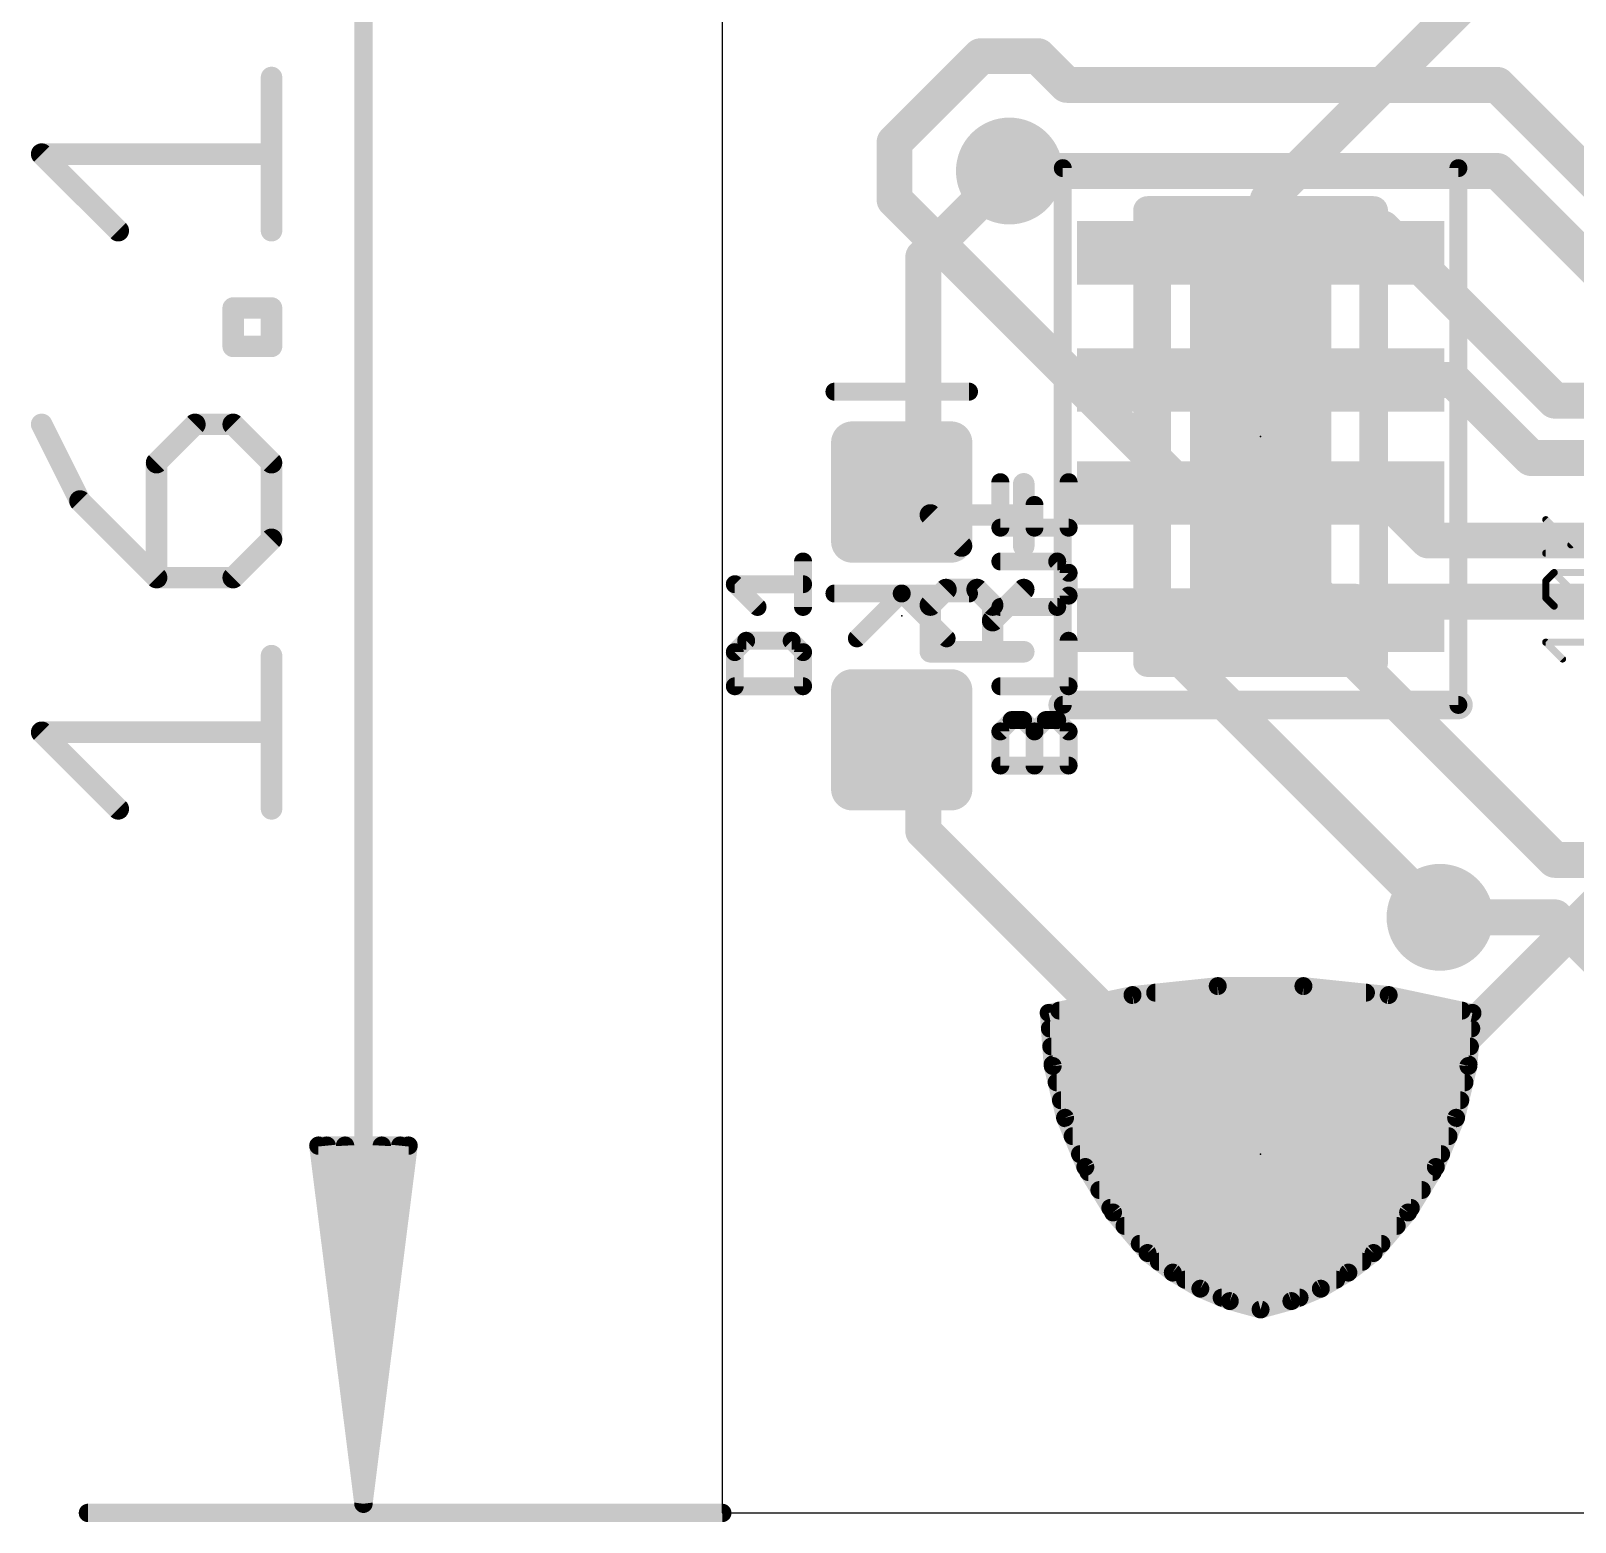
# Model space of a CAD drawing. Extents: x -4.9 to 30, y 1.2 to 21.4.
# Drawn here: x -4.89 to 6.04, y 1.21 to 11.76 of the extents above; entities that cross this region are included whole.
import ezdxf

# ---------------------------------------------------------------- set-up
doc = ezdxf.new("R2010")
doc.units = 0
for name, color, linetype in [('1', 22, 'CONTINUOUS'), ('16', 175, 'CONTINUOUS'), ('17', 82, 'CONTINUOUS'), ('18', 82, 'CONTINUOUS'), ('20', 7, 'CONTINUOUS'), ('21', 253, 'CONTINUOUS'), ('23', 7, 'CONTINUOUS'), ('25', 253, 'CONTINUOUS'), ('27', 253, 'CONTINUOUS'), ('39', 22, 'CONTINUOUS'), ('51', 253, 'CONTINUOUS')]:
    doc.layers.add(name, color=color, linetype=linetype)

# ---------------------------------------------------------------- blocks, each defined once
blk = doc.blocks.new('RECT160000X160000R30')
at = {"const_width": 0.15}
blk.add_lwpolyline([(0.425, -0.35), (0.425, 0.35, 0.4142), (0.35, 0.425), (-0.35, 0.425, 0.4142), (-0.425, 0.35), (-0.425, -0.35, 0.4142), (-0.35, -0.425), (0.35, -0.425, 0.4142)], format="xyb", close=True, dxfattribs=at)
blk.add_solid([(-0.3754, -0.3754), (0.3754, -0.3754), (-0.3754, 0.3754), (0.3754, 0.3754)])
blk = doc.blocks.new('ROUNDP')
at = {"const_width": 0.5}
blk.add_lwpolyline([(0, -0.25, 1), (0, 0.25, 1), (0, -0.25)], format="xyb", dxfattribs=at)
blk = doc.blocks.new('RECT')
blk.add_solid([(-0.5, -0.5), (0.5, -0.5), (-0.5, 0.5), (0.5, 0.5)])
blk = doc.blocks.new('ROUNDV')
at = {"const_width": 0.5}
blk.add_lwpolyline([(0, -0.25, 1), (0, 0.25, 1), (0, -0.25)], format="xyb", dxfattribs=at)

msp = doc.modelspace()

# ---------------------------------------------------------------- linework, layer by layer
at = {"layer": '1'}
for points, const_width in [([(-2.54, 17.385), (-2.54, 1.335)], 0.13), ([(3.8608, 10.5664), (5.4864, 12.192)], 0.254), ([(-3.1907, 10.347), (-3.1907, 11.4317)], 0.1524), ([(-4.2754, 10.347), (-4.8177, 10.8893)], 0.1524), ([(-4.8177, 10.8893), (-3.1907, 10.8893)], 0.1524), ([(2.032, 10.7696), (1.4224, 10.16)], 0.254), ([(3.8608, 10.5664), (3.8608, 8.128)], 0.254), ([(4.6736, 10.3632), (4.66, 10.19)], 0.254), ([(4.6736, 10.3632), (5.8928, 9.144)], 0.254), ([(1.4224, 10.16), (1.4224, 8.5344)], 0.254), ([(3.048, 10.16), (2.96, 10.19)], 0.254), ([(3.048, 9.3472), (3.048, 10.16)], 0.254), ([(-3.4619, 9.5284), (-3.4619, 9.7996)], 0.1524), ([(-3.4619, 9.7996), (-3.1907, 9.7996)], 0.1524), ([(-3.1907, 9.7996), (-3.1907, 9.5284)], 0.1524), ([(-3.1907, 9.5284), (-3.4619, 9.5284)], 0.1524), ([(3.048, 9.3472), (2.96, 9.29)], 0.254), ([(3.048, 9.144), (2.96, 9.29)], 0.254), ([(4.66, 9.29), (5.1721, 9.29)], 0.254), ([(5.1721, 9.29), (5.7245, 8.7376)], 0.254), ([(3.048, 8.5344), (3.048, 9.144)], 0.254), ([(5.8928, 9.144), (6.5024, 9.144)], 0.254), ([(-4.8177, 8.9759), (-4.5465, 8.4336)], 0.1524), ([(-3.733, 8.9759), (-4.0042, 8.7048)], 0.1524), ([(-3.4619, 8.9759), (-3.733, 8.9759)], 0.1524), ([(-3.1907, 8.7048), (-3.4619, 8.9759)], 0.1524), ([(5.7245, 8.7376), (7.0674, 8.7376)], 0.254), ([(-4.0042, 8.7048), (-4.0042, 7.8913)], 0.1524), ([(-3.1907, 8.1624), (-3.1907, 8.7048)], 0.1524), ([(1.4224, 8.5344), (1.27, 8.497)], 0.254), ([(3.048, 8.5344), (2.96, 8.49)], 0.254), ([(3.048, 8.3312), (2.96, 8.49)], 0.254), ([(4.9959, 8.1541), (4.66, 8.49)], 0.254), ([(-4.5465, 8.4336), (-4.0042, 7.8913)], 0.1524), ([(3.048, 8.3312), (3.048, 7.7216)], 0.254), ([(-3.4619, 7.8913), (-3.1907, 8.1624)], 0.1524), ([(3.8608, 8.128), (4.2672, 7.7216)], 0.254), ([(7.0318, 8.1541), (4.9959, 8.1541)], 0.254), ([(-4.0042, 7.8913), (-3.4619, 7.8913)], 0.1524), ([(3.048, 7.7216), (2.96, 7.59)], 0.254), ([(4.2672, 7.7216), (4.4704, 7.7216)], 0.254), ([(4.4704, 7.7216), (4.66, 7.59)], 0.254), ([(4.6736, 7.7216), (4.66, 7.59)], 0.254), ([(4.6736, 7.7216), (7.112, 7.7216)], 0.254), ([(3.048, 7.5184), (2.96, 7.59)], 0.254), ([(5.08, 5.4864), (3.048, 7.5184)], 0.254), ([(-3.1907, 6.2541), (-3.1907, 7.3388)], 0.1524), ([(-4.2754, 6.2541), (-4.8177, 6.7965)], 0.1524), ([(-4.8177, 6.7965), (-3.1907, 6.7965)], 0.1524), ([(1.4224, 6.7056), (1.27, 6.743)], 0.254), ([(1.4224, 6.096), (1.4224, 6.7056)], 0.254), ([(7.112, 6.5024), (4.4704, 3.8608)], 0.254), ([(3.6576, 3.8608), (1.4224, 6.096)], 0.254), ([(3.5067, 4.9995), (2.9034, 4.9361)], 0.127), ([(4.1133, 4.9995), (3.5067, 4.9995)], 0.127), ([(4.7166, 4.9361), (4.1133, 4.9995)], 0.127), ([(2.9034, 4.9361), (2.31, 4.81)], 0.127), ([(3.0639, 4.953), (4.5561, 4.953)], 0.127), ([(5.31, 4.81), (4.7166, 4.9361)], 0.127), ([(2.31, 4.81), (2.3388, 4.4342)], 0.127), ([(2.3853, 4.826), (5.2347, 4.826)], 0.127), ([(5.2812, 4.4342), (5.31, 4.81)], 0.127), ([(2.3185, 4.699), (5.3015, 4.699)], 0.127), ([(2.3282, 4.572), (5.2918, 4.572)], 0.127), ([(2.338, 4.445), (5.282, 4.445)], 0.127), ([(2.3388, 4.4342), (2.426, 4.0675)], 0.127), ([(5.194, 4.0675), (5.2812, 4.4342)], 0.127), ([(2.3664, 4.318), (5.2536, 4.318)], 0.127), ([(2.3966, 4.191), (5.2234, 4.191)], 0.127), ([(2.426, 4.0675), (2.5695, 3.7189)], 0.127), ([(2.4274, 4.064), (5.1926, 4.064)], 0.127), ([(5.0505, 3.7189), (5.194, 4.0675)], 0.127), ([(-2.54, 1.335), (-2.8592, 3.87)], 0.13), ([(-2.8592, 3.87), (-2.2208, 3.87)], 0.13), ([(-2.54, 1.335), (-2.8, 3.87)], 0.13), ([(-2.54, 1.335), (-2.67, 3.87)], 0.13), ([(-2.2208, 3.87), (-2.54, 1.335)], 0.13), ([(-2.41, 3.87), (-2.54, 1.335)], 0.13), ([(-2.28, 3.87), (-2.54, 1.335)], 0.13), ([(2.4797, 3.937), (5.1403, 3.937)], 0.127), ([(3.6576, 3.8608), (3.81, 3.81)], 0.254), ([(3.8608, 3.8608), (3.81, 3.81)], 0.254), ([(4.4704, 3.8608), (3.8608, 3.8608)], 0.254), ([(2.532, 3.81), (5.088, 3.81)], 0.127), ([(2.5695, 3.7189), (2.7658, 3.3971)], 0.127), ([(2.5914, 3.683), (5.0286, 3.683)], 0.127), ([(4.8542, 3.3971), (5.0505, 3.7189)], 0.127), ([(2.6689, 3.556), (4.9511, 3.556)], 0.127), ([(2.7464, 3.429), (4.8736, 3.429)], 0.127), ([(2.7658, 3.3971), (3.01, 3.11)], 0.127), ([(4.61, 3.11), (4.8542, 3.3971)], 0.127), ([(2.8467, 3.302), (4.7733, 3.302)], 0.127), ([(2.9547, 3.175), (4.6653, 3.175)], 0.127), ([(3.01, 3.11), (3.1886, 2.9714)], 0.127), ([(4.4314, 2.9714), (4.61, 3.11)], 0.127), ([(3.0899, 3.048), (4.5301, 3.048)], 0.127), ([(3.1886, 2.9714), (3.3837, 2.8573)], 0.127), ([(3.2748, 2.921), (4.3452, 2.921)], 0.127), ([(4.2363, 2.8573), (4.4314, 2.9714)], 0.127), ([(3.3837, 2.8573), (3.592, 2.7697)], 0.127), ([(3.5342, 2.794), (4.0858, 2.794)], 0.127), ([(4.028, 2.7697), (4.2363, 2.8573)], 0.127), ([(3.592, 2.7697), (3.81, 2.71)], 0.127), ([(3.81, 2.71), (4.028, 2.7697)], 0.127), ([(0, 1.27), (-4.49, 1.27)], 0.13)]:
    msp.add_lwpolyline(points, dxfattribs=dict(at, const_width=const_width))
for points, const_width in [([(-3.1526, 11.4317, 1), (-3.2288, 11.4317)], 0.0762), ([(-4.7907, 10.9163, 1), (-4.8446, 10.8624)], 0.0762), ([(-4.8177, 10.9274, 1), (-4.8177, 10.8512)], 0.0762), ([(-3.1907, 10.8512, 1), (-3.1907, 10.9274)], 0.0762), ([(2.0769, 10.7247, 1), (1.9871, 10.8145)], 0.127), ([(3.9243, 10.5664, 1), (3.7973, 10.5664)], 0.127), ([(3.8159, 10.6113, 1), (3.9057, 10.5215)], 0.127), ([(-4.3023, 10.3201, 1), (-4.2484, 10.374)], 0.0762), ([(-3.2288, 10.347, 1), (-3.1526, 10.347)], 0.0762), ([(4.7185, 10.4081, 1), (4.6287, 10.3183)], 0.127), ([(4.7369, 10.3582, 1), (4.6103, 10.3682)], 0.127), ([(1.4859, 10.16, 1), (1.3589, 10.16)], 0.127), ([(2.9805, 10.2501, 1), (2.9395, 10.1299)], 0.127), ([(3.1115, 10.16, 1), (2.9845, 10.16)], 0.127), ([(3.0275, 10.0999, 1), (3.0685, 10.2201)], 0.127), ([(1.3775, 10.2049, 1), (1.4673, 10.1151)], 0.127), ([(4.5967, 10.195, 1), (4.7233, 10.185)], 0.127), ([(-3.4238, 9.7996, 1), (-3.5, 9.7996)], 0.0762), ([(-3.4619, 9.8377, 1), (-3.4619, 9.7615)], 0.0762), ([(-3.1526, 9.7996, 1), (-3.2288, 9.7996)], 0.0762), ([(-3.1907, 9.7615, 1), (-3.1907, 9.8377)], 0.0762), ([(-3.4619, 9.5665, 1), (-3.4619, 9.4903)], 0.0762), ([(-3.5, 9.5284, 1), (-3.4238, 9.5284)], 0.0762), ([(-3.2288, 9.5284, 1), (-3.1526, 9.5284)], 0.0762), ([(-3.1907, 9.4903, 1), (-3.1907, 9.5665)], 0.0762), ([(3.0144, 9.3228, 1), (2.9056, 9.2572)], 0.127), ([(2.9254, 9.3432, 1), (2.9946, 9.2368)], 0.127), ([(2.9845, 9.3472, 1), (3.1115, 9.3472)], 0.127), ([(3.0826, 9.294, 1), (3.0134, 9.4004)], 0.127), ([(4.66, 9.3535, 1), (4.66, 9.2265)], 0.127), ([(5.217, 9.3349, 1), (5.1272, 9.2451)], 0.127), ([(5.1721, 9.2265, 1), (5.1721, 9.3535)], 0.127), ([(3.1115, 9.144, 1), (2.9845, 9.144)], 0.127), ([(2.9936, 9.1112, 1), (3.1024, 9.1768)], 0.127), ([(5.8928, 9.2075, 1), (5.8928, 9.0805)], 0.127), ([(5.8479, 9.0991, 1), (5.9377, 9.1889)], 0.127), ([(-4.7836, 8.993, 1), (-4.8518, 8.9589)], 0.0762), ([(-3.733, 9.014, 1), (-3.733, 8.9378)], 0.0762), ([(-3.7061, 8.949, 1), (-3.76, 9.0029)], 0.0762), ([(-3.4349, 9.0029, 1), (-3.4888, 8.949)], 0.0762), ([(-3.4619, 8.9378, 1), (-3.4619, 9.014)], 0.0762), ([(5.7245, 8.8011, 1), (5.7245, 8.6741)], 0.127), ([(-3.9661, 8.7048, 1), (-4.0423, 8.7048)], 0.0762), ([(-4.0311, 8.7317, 1), (-3.9773, 8.6778)], 0.0762), ([(-3.1526, 8.7048, 1), (-3.2288, 8.7048)], 0.0762), ([(-3.2176, 8.6778, 1), (-3.1638, 8.7317)], 0.0762), ([(5.6796, 8.6927, 1), (5.7694, 8.7825)], 0.127), ([(1.4375, 8.4727, 1), (1.4073, 8.5961)], 0.127), ([(3.0766, 8.4777, 1), (3.0194, 8.5911)], 0.127), ([(1.2549, 8.5587, 1), (1.2851, 8.4353)], 0.127), ([(1.3589, 8.5344, 1), (1.4859, 8.5344)], 0.127), ([(3.0155, 8.5208, 1), (2.9045, 8.4592)], 0.127), ([(2.9314, 8.5467, 1), (2.9886, 8.4333)], 0.127), ([(2.9845, 8.5344, 1), (3.1115, 8.5344)], 0.127), ([(4.7049, 8.5349, 1), (4.6151, 8.4451)], 0.127), ([(-4.5196, 8.4606, 1), (-4.5735, 8.4067)], 0.0762), ([(-4.5806, 8.4166, 1), (-4.5124, 8.4507)], 0.0762), ([(3.1115, 8.3312, 1), (2.9845, 8.3312)], 0.127), ([(2.9925, 8.3004, 1), (3.1035, 8.362)], 0.127), ([(-3.2288, 8.1624, 1), (-3.1526, 8.1624)], 0.0762), ([(-3.1638, 8.1355, 1), (-3.2176, 8.1894)], 0.0762), ([(3.9057, 8.1729, 1), (3.8159, 8.0831)], 0.127), ([(4.9959, 8.2176, 1), (4.9959, 8.0906)], 0.127), ([(4.951, 8.1092, 1), (5.0408, 8.199)], 0.127), ([(3.7973, 8.128, 1), (3.9243, 8.128)], 0.127), ([(-4.0042, 7.9294, 1), (-4.0042, 7.8532)], 0.0762), ([(-4.0423, 7.8913, 1), (-3.9661, 7.8913)], 0.0762), ([(-4.0311, 7.8643, 1), (-3.9773, 7.9182)], 0.0762), ([(-3.4888, 7.9182, 1), (-3.4349, 7.8643)], 0.0762), ([(-3.4619, 7.8532, 1), (-3.4619, 7.9294)], 0.0762), ([(2.9845, 7.7216, 1), (3.1115, 7.7216)], 0.127), ([(3.1008, 7.6863, 1), (2.9952, 7.7569)], 0.127), ([(4.2672, 7.7851, 1), (4.2672, 7.6581)], 0.127), ([(4.2223, 7.6767, 1), (4.3121, 7.7665)], 0.127), ([(4.5066, 7.7738, 1), (4.4342, 7.6694)], 0.127), ([(4.4704, 7.6581, 1), (4.4704, 7.7851)], 0.127), ([(4.6736, 7.7851, 1), (4.6736, 7.6581)], 0.127), ([(4.7368, 7.7151, 1), (4.6104, 7.7281)], 0.127), ([(3.0001, 7.6393, 1), (2.9199, 7.5407)], 0.127), ([(2.9072, 7.6253, 1), (3.0128, 7.5547)], 0.127), ([(4.5968, 7.5965, 1), (4.7232, 7.5835)], 0.127), ([(4.6238, 7.5378, 1), (4.6962, 7.6422)], 0.127), ([(3.0929, 7.5633, 1), (3.0031, 7.4735)], 0.127), ([(3.0079, 7.4691, 1), (3.0881, 7.5677)], 0.127), ([(-3.1526, 7.3388, 1), (-3.2288, 7.3388)], 0.0762), ([(-4.7907, 6.8234, 1), (-4.8446, 6.7695)], 0.0762), ([(-4.8177, 6.8346, 1), (-4.8177, 6.7584)], 0.0762), ([(-3.1907, 6.7584, 1), (-3.1907, 6.8346)], 0.0762), ([(1.2851, 6.8047, 1), (1.2549, 6.6813)], 0.127), ([(1.4859, 6.7056, 1), (1.3589, 6.7056)], 0.127), ([(1.4073, 6.6439, 1), (1.4375, 6.7673)], 0.127), ([(-4.3023, 6.2272, 1), (-4.2484, 6.2811)], 0.0762), ([(-3.2288, 6.2541, 1), (-3.1526, 6.2541)], 0.0762), ([(1.4673, 6.1409, 1), (1.3775, 6.0511)], 0.127), ([(1.3589, 6.096, 1), (1.4859, 6.096)], 0.127), ([(5.0351, 5.4415, 1), (5.1249, 5.5313)], 0.127), ([(3.5067, 5.0313, 1), (3.5067, 4.9678)], 0.0635), ([(3.51, 4.968, 1), (3.5034, 5.0311)], 0.0635), ([(4.1166, 5.0311, 1), (4.11, 4.968)], 0.0635), ([(4.1133, 4.9678, 1), (4.1133, 5.0313)], 0.0635), ([(2.9001, 4.9677, 1), (2.9067, 4.9045)], 0.0635), ([(2.91, 4.9051, 1), (2.8968, 4.9672)], 0.0635), ([(3.0639, 4.9848, 1), (3.0639, 4.9213)], 0.0635), ([(4.5561, 4.9213, 1), (4.5561, 4.9848)], 0.0635), ([(4.7232, 4.9672, 1), (4.71, 4.9051)], 0.0635), ([(4.7133, 4.9045, 1), (4.7199, 4.9677)], 0.0635), ([(2.3417, 4.8124, 1), (2.2783, 4.8076)], 0.0635), ([(2.3034, 4.8411, 1), (2.3166, 4.7789)], 0.0635), ([(2.3853, 4.8578, 1), (2.3853, 4.7943)], 0.0635), ([(5.2347, 4.7943, 1), (5.2347, 4.8578)], 0.0635), ([(5.3417, 4.8076, 1), (5.2783, 4.8124)], 0.0635), ([(5.3034, 4.7789, 1), (5.3166, 4.8411)], 0.0635), ([(2.3185, 4.7307, 1), (2.3185, 4.6673)], 0.0635), ([(5.3015, 4.6673, 1), (5.3015, 4.7307)], 0.0635), ([(2.3282, 4.6037, 1), (2.3282, 4.5403)], 0.0635), ([(5.2918, 4.5403, 1), (5.2918, 4.6037)], 0.0635), ([(2.338, 4.4768, 1), (2.338, 4.4133)], 0.0635), ([(2.3697, 4.4415, 1), (2.3079, 4.4268)], 0.0635), ([(5.3121, 4.4268, 1), (5.2503, 4.4415)], 0.0635), ([(5.282, 4.4133, 1), (5.282, 4.4768)], 0.0635), ([(2.3071, 4.4317, 1), (2.3704, 4.4366)], 0.0635), ([(2.3664, 4.3498, 1), (2.3664, 4.2863)], 0.0635), ([(5.2496, 4.4366, 1), (5.3129, 4.4317)], 0.0635), ([(5.2536, 4.2863, 1), (5.2536, 4.3498)], 0.0635), ([(2.3966, 4.2227, 1), (2.3966, 4.1593)], 0.0635), ([(5.2234, 4.1593, 1), (5.2234, 4.2227)], 0.0635), ([(2.4554, 4.0796, 1), (2.3967, 4.0554)], 0.0635), ([(2.3951, 4.0601, 1), (2.4569, 4.0748)], 0.0635), ([(2.4274, 4.0957, 1), (2.4274, 4.0323)], 0.0635), ([(5.1631, 4.0748, 1), (5.2249, 4.0601)], 0.0635), ([(5.2233, 4.0554, 1), (5.1646, 4.0796)], 0.0635), ([(5.1926, 4.0323, 1), (5.1926, 4.0957)], 0.0635), ([(-2.827, 3.8741, 1), (-2.8915, 3.8659)], 0.065), ([(-2.8592, 3.9025, 1), (-2.8592, 3.8375)], 0.065), ([(-2.7677, 3.8733, 1), (-2.8323, 3.8667)], 0.065), ([(-2.6375, 3.8717, 1), (-2.7025, 3.8683)], 0.065), ([(-2.3775, 3.8683, 1), (-2.4425, 3.8717)], 0.065), ([(-2.2477, 3.8667, 1), (-2.3123, 3.8733)], 0.065), ([(-2.1885, 3.8659, 1), (-2.253, 3.8741)], 0.065), ([(-2.2208, 3.8375, 1), (-2.2208, 3.9025)], 0.065), ([(2.4797, 3.9688, 1), (2.4797, 3.9053)], 0.0635), ([(3.6777, 3.921, 1), (3.6375, 3.8006)], 0.127), ([(3.6127, 3.8159, 1), (3.7025, 3.9057)], 0.127), ([(3.8608, 3.9243, 1), (3.8608, 3.7973)], 0.127), ([(3.9057, 3.8159, 1), (3.8159, 3.9057)], 0.127), ([(4.4255, 3.9057, 1), (4.5153, 3.8159)], 0.127), ([(4.4704, 3.7973, 1), (4.4704, 3.9243)], 0.127), ([(5.1403, 3.9053, 1), (5.1403, 3.9688)], 0.0635), ([(2.532, 3.8418, 1), (2.532, 3.7782)], 0.0635), ([(3.7651, 3.8549, 1), (3.8549, 3.7651)], 0.127), ([(3.7899, 3.7498, 1), (3.8301, 3.8702)], 0.127), ([(5.088, 3.7782, 1), (5.088, 3.8418)], 0.0635), ([(2.5966, 3.7355, 1), (2.5424, 3.7024)], 0.0635), ([(2.5402, 3.7068, 1), (2.5989, 3.731)], 0.0635), ([(2.5914, 3.7148, 1), (2.5914, 3.6513)], 0.0635), ([(5.0211, 3.731, 1), (5.0798, 3.7068)], 0.0635), ([(5.0776, 3.7024, 1), (5.0234, 3.7355)], 0.0635), ([(5.0286, 3.6513, 1), (5.0286, 3.7148)], 0.0635), ([(2.6689, 3.5878, 1), (2.6689, 3.5242)], 0.0635), ([(4.9511, 3.5242, 1), (4.9511, 3.5878)], 0.0635), ([(2.7464, 3.4608, 1), (2.7464, 3.3973)], 0.0635), ([(2.79, 3.4177, 1), (2.7416, 3.3766)], 0.0635), ([(2.7387, 3.3806, 1), (2.7929, 3.4137)], 0.0635), ([(4.8271, 3.4137, 1), (4.8813, 3.3806)], 0.0635), ([(4.8784, 3.3766, 1), (4.83, 3.4177)], 0.0635), ([(4.8736, 3.3973, 1), (4.8736, 3.4608)], 0.0635), ([(2.8467, 3.3338, 1), (2.8467, 3.2702)], 0.0635), ([(4.7733, 3.2702, 1), (4.7733, 3.3338)], 0.0635), ([(2.9547, 3.2068, 1), (2.9547, 3.1433)], 0.0635), ([(3.0295, 3.1351, 1), (2.9905, 3.0849)], 0.0635), ([(4.6295, 3.0849, 1), (4.5905, 3.1351)], 0.0635), ([(4.6653, 3.1433, 1), (4.6653, 3.2068)], 0.0635), ([(2.9858, 3.0894, 1), (3.0342, 3.1306)], 0.0635), ([(3.0899, 3.0798, 1), (3.0899, 3.0162)], 0.0635), ([(4.5301, 3.0162, 1), (4.5301, 3.0798)], 0.0635), ([(4.5858, 3.1306, 1), (4.6342, 3.0894)], 0.0635), ([(3.2046, 2.9988, 1), (3.1725, 2.944)], 0.0635), ([(3.1691, 2.9463, 1), (3.208, 2.9965)], 0.0635), ([(3.2748, 2.9528, 1), (3.2748, 2.8893)], 0.0635), ([(4.3452, 2.8893, 1), (4.3452, 2.9528)], 0.0635), ([(4.412, 2.9965, 1), (4.4509, 2.9463)], 0.0635), ([(4.4475, 2.944, 1), (4.4154, 2.9988)], 0.0635), ([(3.396, 2.8866, 1), (3.3714, 2.8281)], 0.0635), ([(3.3676, 2.8299, 1), (3.3997, 2.8847)], 0.0635), ([(3.5342, 2.8258, 1), (3.5342, 2.7622)], 0.0635), ([(4.0858, 2.7622, 1), (4.0858, 2.8258)], 0.0635), ([(4.2203, 2.8847, 1), (4.2524, 2.8299)], 0.0635), ([(4.2486, 2.8281, 1), (4.224, 2.8866)], 0.0635), ([(3.6004, 2.8003, 1), (3.5836, 2.7391)], 0.0635), ([(3.5797, 2.7404, 1), (3.6043, 2.799)], 0.0635), ([(3.8016, 2.7406, 1), (3.8184, 2.6794)], 0.0635), ([(3.8016, 2.6794, 1), (3.8184, 2.7406)], 0.0635), ([(4.0157, 2.799, 1), (4.0403, 2.7404)], 0.0635), ([(4.0364, 2.7391, 1), (4.0196, 2.8003)], 0.0635), ([(-4.49, 1.3025, 1), (-4.49, 1.2375)], 0.065), ([(-2.5722, 1.3391, 1), (-2.5078, 1.3309)], 0.065), ([(-2.5723, 1.3383, 1), (-2.5077, 1.3317)], 0.065), ([(-2.5725, 1.3333, 1), (-2.5075, 1.3367)], 0.065), ([(-2.5725, 1.3367, 1), (-2.5075, 1.3333)], 0.065), ([(-2.5725, 1.335, 1), (-2.5075, 1.335)], 0.065), ([(-2.5723, 1.3317, 1), (-2.5077, 1.3383)], 0.065), ([(-2.5722, 1.3309, 1), (-2.5078, 1.3391)], 0.065), ([(0, 1.2375, 1), (0, 1.3025)], 0.065)]:
    msp.add_lwpolyline(points, format="xyb", dxfattribs=dict(at, const_width=const_width))
at = {"layer": '16'}
for points, const_width in [([(1.2192, 10.9728), (1.8288, 11.5824)], 0.254), ([(1.8288, 11.5824), (2.2352, 11.5824)], 0.254), ([(2.2352, 11.5824), (2.4384, 11.3792)], 0.254), ([(2.4384, 11.3792), (5.4864, 11.3792)], 0.254), ([(5.4864, 11.3792), (8.128, 8.7376)], 0.254), ([(1.2192, 10.5664), (1.2192, 10.9728)], 0.254), ([(5.4864, 10.7696), (2.032, 10.7696)], 0.254), ([(9.144, 7.112), (5.4864, 10.7696)], 0.254), ([(5.8928, 5.8928), (1.2192, 10.5664)], 0.254), ([(10.3632, 5.8928), (5.8928, 5.8928)], 0.254), ([(5.8928, 5.4864), (5.08, 5.4864)], 0.254), ([(7.5184, 3.8608), (5.8928, 5.4864)], 0.254), ([(3.5067, 4.9995), (2.9034, 4.9361)], 0.127), ([(4.1133, 4.9995), (3.5067, 4.9995)], 0.127), ([(4.7166, 4.9361), (4.1133, 4.9995)], 0.127), ([(2.9034, 4.9361), (2.31, 4.81)], 0.127), ([(3.0639, 4.953), (4.5561, 4.953)], 0.127), ([(5.31, 4.81), (4.7166, 4.9361)], 0.127), ([(2.31, 4.81), (2.3388, 4.4342)], 0.127), ([(2.3853, 4.826), (5.2347, 4.826)], 0.127), ([(5.2812, 4.4342), (5.31, 4.81)], 0.127), ([(2.3185, 4.699), (5.3015, 4.699)], 0.127), ([(2.3282, 4.572), (5.2918, 4.572)], 0.127), ([(2.338, 4.445), (5.282, 4.445)], 0.127), ([(2.3388, 4.4342), (2.426, 4.0675)], 0.127), ([(5.194, 4.0675), (5.2812, 4.4342)], 0.127), ([(2.3664, 4.318), (5.2536, 4.318)], 0.127), ([(2.3966, 4.191), (5.2234, 4.191)], 0.127), ([(2.426, 4.0675), (2.5695, 3.7189)], 0.127), ([(2.4274, 4.064), (5.1926, 4.064)], 0.127), ([(5.0505, 3.7189), (5.194, 4.0675)], 0.127), ([(2.4797, 3.937), (5.1403, 3.937)], 0.127), ([(2.532, 3.81), (5.088, 3.81)], 0.127), ([(2.5695, 3.7189), (2.7658, 3.3971)], 0.127), ([(2.5914, 3.683), (5.0286, 3.683)], 0.127), ([(4.8542, 3.3971), (5.0505, 3.7189)], 0.127), ([(2.6689, 3.556), (4.9511, 3.556)], 0.127), ([(2.7464, 3.429), (4.8736, 3.429)], 0.127), ([(2.7658, 3.3971), (3.01, 3.11)], 0.127), ([(4.61, 3.11), (4.8542, 3.3971)], 0.127), ([(2.8467, 3.302), (4.7733, 3.302)], 0.127), ([(2.9547, 3.175), (4.6653, 3.175)], 0.127), ([(3.01, 3.11), (3.1886, 2.9714)], 0.127), ([(4.4314, 2.9714), (4.61, 3.11)], 0.127), ([(3.0899, 3.048), (4.5301, 3.048)], 0.127), ([(3.1886, 2.9714), (3.3837, 2.8573)], 0.127), ([(3.2748, 2.921), (4.3452, 2.921)], 0.127), ([(4.2363, 2.8573), (4.4314, 2.9714)], 0.127), ([(3.3837, 2.8573), (3.592, 2.7697)], 0.127), ([(3.5342, 2.794), (4.0858, 2.794)], 0.127), ([(4.028, 2.7697), (4.2363, 2.8573)], 0.127), ([(3.592, 2.7697), (3.81, 2.71)], 0.127), ([(3.81, 2.71), (4.028, 2.7697)], 0.127)]:
    msp.add_lwpolyline(points, dxfattribs=dict(at, const_width=const_width))
for points, const_width in [([(1.8288, 11.6459, 1), (1.8288, 11.5189)], 0.127), ([(1.8737, 11.5375, 1), (1.7839, 11.6273)], 0.127), ([(2.2801, 11.6273, 1), (2.1903, 11.5375)], 0.127), ([(2.2352, 11.5189, 1), (2.2352, 11.6459)], 0.127), ([(2.4384, 11.4427, 1), (2.4384, 11.3157)], 0.127), ([(2.3935, 11.3343, 1), (2.4833, 11.4241)], 0.127), ([(5.5313, 11.4241, 1), (5.4415, 11.3343)], 0.127), ([(5.4864, 11.3157, 1), (5.4864, 11.4427)], 0.127), ([(1.2827, 10.9728, 1), (1.1557, 10.9728)], 0.127), ([(1.1743, 11.0177, 1), (1.2641, 10.9279)], 0.127), ([(2.032, 10.8331, 1), (2.032, 10.7061)], 0.127), ([(5.5313, 10.8145, 1), (5.4415, 10.7247)], 0.127), ([(5.4864, 10.7061, 1), (5.4864, 10.8331)], 0.127), ([(1.2641, 10.6113, 1), (1.1743, 10.5215)], 0.127), ([(1.1557, 10.5664, 1), (1.2827, 10.5664)], 0.127), ([(5.8928, 5.9563, 1), (5.8928, 5.8293)], 0.127), ([(5.8479, 5.8479, 1), (5.9377, 5.9377)], 0.127), ([(5.08, 5.5499, 1), (5.08, 5.4229)], 0.127), ([(5.9377, 5.5313, 1), (5.8479, 5.4415)], 0.127), ([(5.8928, 5.4229, 1), (5.8928, 5.5499)], 0.127), ([(3.5067, 5.0313, 1), (3.5067, 4.9678)], 0.0635), ([(3.51, 4.968, 1), (3.5034, 5.0311)], 0.0635), ([(4.1166, 5.0311, 1), (4.11, 4.968)], 0.0635), ([(4.1133, 4.9678, 1), (4.1133, 5.0313)], 0.0635), ([(2.9001, 4.9677, 1), (2.9067, 4.9045)], 0.0635), ([(2.91, 4.9051, 1), (2.8968, 4.9672)], 0.0635), ([(3.0639, 4.9848, 1), (3.0639, 4.9213)], 0.0635), ([(4.5561, 4.9213, 1), (4.5561, 4.9848)], 0.0635), ([(4.7232, 4.9672, 1), (4.71, 4.9051)], 0.0635), ([(4.7133, 4.9045, 1), (4.7199, 4.9677)], 0.0635), ([(2.3417, 4.8124, 1), (2.2783, 4.8076)], 0.0635), ([(2.3034, 4.8411, 1), (2.3166, 4.7789)], 0.0635), ([(2.3853, 4.8578, 1), (2.3853, 4.7943)], 0.0635), ([(5.2347, 4.7943, 1), (5.2347, 4.8578)], 0.0635), ([(5.3417, 4.8076, 1), (5.2783, 4.8124)], 0.0635), ([(5.3034, 4.7789, 1), (5.3166, 4.8411)], 0.0635), ([(2.3185, 4.7307, 1), (2.3185, 4.6673)], 0.0635), ([(5.3015, 4.6673, 1), (5.3015, 4.7307)], 0.0635), ([(2.3282, 4.6037, 1), (2.3282, 4.5403)], 0.0635), ([(5.2918, 4.5403, 1), (5.2918, 4.6037)], 0.0635), ([(2.338, 4.4768, 1), (2.338, 4.4133)], 0.0635), ([(2.3697, 4.4415, 1), (2.3079, 4.4268)], 0.0635), ([(5.3121, 4.4268, 1), (5.2503, 4.4415)], 0.0635), ([(5.282, 4.4133, 1), (5.282, 4.4768)], 0.0635), ([(2.3071, 4.4317, 1), (2.3704, 4.4366)], 0.0635), ([(2.3664, 4.3498, 1), (2.3664, 4.2863)], 0.0635), ([(5.2496, 4.4366, 1), (5.3129, 4.4317)], 0.0635), ([(5.2536, 4.2863, 1), (5.2536, 4.3498)], 0.0635), ([(2.3966, 4.2227, 1), (2.3966, 4.1593)], 0.0635), ([(5.2234, 4.1593, 1), (5.2234, 4.2227)], 0.0635), ([(2.4554, 4.0796, 1), (2.3967, 4.0554)], 0.0635), ([(2.3951, 4.0601, 1), (2.4569, 4.0748)], 0.0635), ([(2.4274, 4.0957, 1), (2.4274, 4.0323)], 0.0635), ([(5.1631, 4.0748, 1), (5.2249, 4.0601)], 0.0635), ([(5.2233, 4.0554, 1), (5.1646, 4.0796)], 0.0635), ([(5.1926, 4.0323, 1), (5.1926, 4.0957)], 0.0635), ([(2.4797, 3.9688, 1), (2.4797, 3.9053)], 0.0635), ([(5.1403, 3.9053, 1), (5.1403, 3.9688)], 0.0635), ([(2.532, 3.8418, 1), (2.532, 3.7782)], 0.0635), ([(5.088, 3.7782, 1), (5.088, 3.8418)], 0.0635), ([(2.5966, 3.7355, 1), (2.5424, 3.7024)], 0.0635), ([(2.5402, 3.7068, 1), (2.5989, 3.731)], 0.0635), ([(2.5914, 3.7148, 1), (2.5914, 3.6513)], 0.0635), ([(5.0211, 3.731, 1), (5.0798, 3.7068)], 0.0635), ([(5.0776, 3.7024, 1), (5.0234, 3.7355)], 0.0635), ([(5.0286, 3.6513, 1), (5.0286, 3.7148)], 0.0635), ([(2.6689, 3.5878, 1), (2.6689, 3.5242)], 0.0635), ([(4.9511, 3.5242, 1), (4.9511, 3.5878)], 0.0635), ([(2.7464, 3.4608, 1), (2.7464, 3.3973)], 0.0635), ([(2.79, 3.4177, 1), (2.7416, 3.3766)], 0.0635), ([(2.7387, 3.3806, 1), (2.7929, 3.4137)], 0.0635), ([(4.8271, 3.4137, 1), (4.8813, 3.3806)], 0.0635), ([(4.8784, 3.3766, 1), (4.83, 3.4177)], 0.0635), ([(4.8736, 3.3973, 1), (4.8736, 3.4608)], 0.0635), ([(2.8467, 3.3338, 1), (2.8467, 3.2702)], 0.0635), ([(4.7733, 3.2702, 1), (4.7733, 3.3338)], 0.0635), ([(2.9547, 3.2068, 1), (2.9547, 3.1433)], 0.0635), ([(3.0295, 3.1351, 1), (2.9905, 3.0849)], 0.0635), ([(4.6295, 3.0849, 1), (4.5905, 3.1351)], 0.0635), ([(4.6653, 3.1433, 1), (4.6653, 3.2068)], 0.0635), ([(2.9858, 3.0894, 1), (3.0342, 3.1306)], 0.0635), ([(3.0899, 3.0798, 1), (3.0899, 3.0162)], 0.0635), ([(4.5301, 3.0162, 1), (4.5301, 3.0798)], 0.0635), ([(4.5858, 3.1306, 1), (4.6342, 3.0894)], 0.0635), ([(3.2046, 2.9988, 1), (3.1725, 2.944)], 0.0635), ([(3.1691, 2.9463, 1), (3.208, 2.9965)], 0.0635), ([(3.2748, 2.9528, 1), (3.2748, 2.8893)], 0.0635), ([(4.3452, 2.8893, 1), (4.3452, 2.9528)], 0.0635), ([(4.412, 2.9965, 1), (4.4509, 2.9463)], 0.0635), ([(4.4475, 2.944, 1), (4.4154, 2.9988)], 0.0635), ([(3.396, 2.8866, 1), (3.3714, 2.8281)], 0.0635), ([(3.3676, 2.8299, 1), (3.3997, 2.8847)], 0.0635), ([(3.5342, 2.8258, 1), (3.5342, 2.7622)], 0.0635), ([(4.0858, 2.7622, 1), (4.0858, 2.8258)], 0.0635), ([(4.2203, 2.8847, 1), (4.2524, 2.8299)], 0.0635), ([(4.2486, 2.8281, 1), (4.224, 2.8866)], 0.0635), ([(3.6004, 2.8003, 1), (3.5836, 2.7391)], 0.0635), ([(3.5797, 2.7404, 1), (3.6043, 2.799)], 0.0635), ([(3.8016, 2.7406, 1), (3.8184, 2.6794)], 0.0635), ([(3.8016, 2.6794, 1), (3.8184, 2.7406)], 0.0635), ([(4.0157, 2.799, 1), (4.0403, 2.7404)], 0.0635), ([(4.0364, 2.7391, 1), (4.0196, 2.8003)], 0.0635)]:
    msp.add_lwpolyline(points, format="xyb", dxfattribs=dict(at, const_width=const_width))
at = {"layer": '20'}
for p, q in [((0, 17.45), (0, 1.27)), ((0, 1.27), (29.19, 1.27))]:
    msp.add_line(p, q, dxfattribs=at)
at = {"layer": '21'}
for points, const_width in [([(2.41, 10.79), (5.21, 10.79)], 0.2032), ([(0.7938, 9.2075), (1.7463, 9.2075)], 0.127), ([(5.21, 6.99), (2.41, 6.99)], 0.2032)]:
    msp.add_lwpolyline(points, dxfattribs=dict(at, const_width=const_width))
for points, const_width in [([(2.41, 10.8408, 1), (2.41, 10.7392)], 0.1016), ([(5.21, 10.7392, 1), (5.21, 10.8408)], 0.1016), ([(0.7938, 9.2393, 1), (0.7938, 9.1757)], 0.0635), ([(1.7463, 9.1757, 1), (1.7463, 9.2393)], 0.0635), ([(2.41, 7.0408, 1), (2.41, 6.9392)], 0.1016), ([(5.21, 6.9392, 1), (5.21, 7.0408)], 0.1016)]:
    msp.add_lwpolyline(points, format="xyb", dxfattribs=dict(at, const_width=const_width))
at = {"layer": '23'}
for p in [(3.81, 8.89), (1.27, 7.62), (3.81, 3.81)]:
    msp.add_point(p, dxfattribs=at)
at = {"layer": '25'}
for points, const_width in [([(2.1338, 8.1146), (2.1338, 8.5553)], 0.1524), ([(1.6932, 8.1146), (1.4728, 8.3349)], 0.1524), ([(1.4728, 8.3349), (2.1338, 8.3349)], 0.1524), ([(6.066, 8.0638), (5.8287, 8.3011)], 0.0508), ([(6.0067, 8.1231), (6.1846, 8.3011)], 0.0508), ([(5.8287, 8.0638), (6.1846, 8.0638)], 0.0508), ([(0.5715, 7.6835), (0.5715, 8.0055)], 0.127), ([(0.2495, 7.6835), (0.0885, 7.8445)], 0.127), ([(0.0885, 7.8445), (0.5715, 7.8445)], 0.127), ([(1.4728, 7.6967), (1.583, 7.8068)], 0.1524), ([(1.583, 7.8068), (1.8033, 7.8068)], 0.1524), ([(1.8033, 7.8068), (1.9135, 7.6967)], 0.1524), ([(1.9135, 7.5865), (2.1338, 7.8068)], 0.1524), ([(5.8287, 7.8676), (5.888, 7.9269)], 0.0508), ([(5.8287, 7.7489), (5.8287, 7.8676)], 0.0508), ([(5.888, 7.9269), (6.1253, 7.9269)], 0.0508), ([(6.1253, 7.6896), (5.888, 7.9269)], 0.0508), ([(1.4728, 7.3662), (1.4728, 7.6967)], 0.1524), ([(1.9135, 7.6967), (1.9135, 7.3662)], 0.1524), ([(5.888, 7.6896), (5.8287, 7.7489)], 0.0508), ([(6.1253, 7.6896), (5.888, 7.6896)], 0.0508), ([(0.169, 7.4442), (0.0885, 7.3637)], 0.127), ([(0.491, 7.4442), (0.169, 7.4442)], 0.127), ([(0.5715, 7.3637), (0.491, 7.4442)], 0.127), ([(2.1338, 7.3662), (1.4728, 7.3662)], 0.1524), ([(5.9473, 7.3154), (5.8287, 7.434)], 0.0508), ([(5.8287, 7.434), (6.1846, 7.434)], 0.0508), ([(0.0885, 7.3637), (0.0885, 7.1222)], 0.127), ([(0.5715, 7.1222), (0.5715, 7.3637)], 0.127), ([(0.0885, 7.1222), (0.5715, 7.1222)], 0.127)]:
    msp.add_lwpolyline(points, dxfattribs=dict(at, const_width=const_width))
for points, const_width in [([(2.1719, 8.5553, 1), (2.0957, 8.5553)], 0.0762), ([(1.4998, 8.3619, 1), (1.4459, 8.308)], 0.0762), ([(1.4728, 8.373, 1), (1.4728, 8.2968)], 0.0762), ([(2.1338, 8.2968, 1), (2.1338, 8.373)], 0.0762), ([(5.8377, 8.3101, 1), (5.8197, 8.2921)], 0.0254), ([(1.6662, 8.0877, 1), (1.7201, 8.1416)], 0.0762), ([(2.0957, 8.1146, 1), (2.1719, 8.1146)], 0.0762), ([(5.8287, 8.0765, 1), (5.8287, 8.0511)], 0.0254), ([(5.9977, 8.1321, 1), (6.0156, 8.1141)], 0.0254), ([(0.6033, 8.0055, 1), (0.5397, 8.0055)], 0.0635), ([(0.1109, 7.867, 1), (0.066, 7.8221)], 0.0635), ([(0.0885, 7.8763, 1), (0.0885, 7.8128)], 0.0635), ([(0.5715, 7.8128, 1), (0.5715, 7.8763)], 0.0635), ([(1.583, 7.8449, 1), (1.583, 7.7687)], 0.0762), ([(1.6099, 7.7799, 1), (1.5561, 7.8338)], 0.0762), ([(1.8303, 7.8338, 1), (1.7764, 7.7799)], 0.0762), ([(1.8033, 7.7687, 1), (1.8033, 7.8449)], 0.0762), ([(2.1607, 7.7799, 1), (2.1069, 7.8338)], 0.0762), ([(5.8414, 7.8676, 1), (5.816, 7.8676)], 0.0254), ([(5.8197, 7.8765, 1), (5.8377, 7.8586)], 0.0254), ([(5.888, 7.9396, 1), (5.888, 7.9142)], 0.0254), ([(5.897, 7.9359, 1), (5.879, 7.9179)], 0.0254), ([(5.897, 7.9179, 1), (5.879, 7.9359)], 0.0254), ([(1.5109, 7.6967, 1), (1.4347, 7.6967)], 0.0762), ([(1.4459, 7.7236, 1), (1.4998, 7.6697)], 0.0762), ([(1.9516, 7.6967, 1), (1.8754, 7.6967)], 0.0762), ([(1.8865, 7.6697, 1), (1.9404, 7.7236)], 0.0762), ([(5.8377, 7.7579, 1), (5.8197, 7.7399)], 0.0254), ([(5.816, 7.7489, 1), (5.8414, 7.7489)], 0.0254), ([(0.227, 7.661, 1), (0.2719, 7.706)], 0.0635), ([(0.5397, 7.6835, 1), (0.6033, 7.6835)], 0.0635), ([(1.8865, 7.6135, 1), (1.9404, 7.5596)], 0.0762), ([(5.888, 7.7023, 1), (5.888, 7.6769)], 0.0254), ([(5.879, 7.6806, 1), (5.897, 7.6986)], 0.0254), ([(0.169, 7.4759, 1), (0.169, 7.4124)], 0.0635), ([(0.1914, 7.4217, 1), (0.1465, 7.4666)], 0.0635), ([(0.5135, 7.4666, 1), (0.4685, 7.4217)], 0.0635), ([(0.491, 7.4124, 1), (0.491, 7.4759)], 0.0635), ([(1.4728, 7.4043, 1), (1.4728, 7.3281)], 0.0762), ([(2.1338, 7.3281, 1), (2.1338, 7.4043)], 0.0762), ([(5.8377, 7.443, 1), (5.8197, 7.4251)], 0.0254), ([(5.8287, 7.4467, 1), (5.8287, 7.4213)], 0.0254), ([(0.1202, 7.3637, 1), (0.0567, 7.3637)], 0.0635), ([(0.066, 7.3861, 1), (0.1109, 7.3412)], 0.0635), ([(0.6033, 7.3637, 1), (0.5397, 7.3637)], 0.0635), ([(0.549, 7.3412, 1), (0.594, 7.3861)], 0.0635), ([(1.4347, 7.3662, 1), (1.5109, 7.3662)], 0.0762), ([(1.8754, 7.3662, 1), (1.9516, 7.3662)], 0.0762), ([(5.9384, 7.3064, 1), (5.9563, 7.3244)], 0.0254), ([(0.0567, 7.1222, 1), (0.1202, 7.1222)], 0.0635), ([(0.0885, 7.1539, 1), (0.0885, 7.0904)], 0.0635), ([(0.5397, 7.1222, 1), (0.6033, 7.1222)], 0.0635), ([(0.5715, 7.0904, 1), (0.5715, 7.1539)], 0.0635)]:
    msp.add_lwpolyline(points, format="xyb", dxfattribs=dict(at, const_width=const_width))
at = {"layer": '27', "const_width": 0.0635}
for points in [[(1.9998, 8.5668, 1), (1.9363, 8.5668)], [(2.4829, 8.5668, 1), (2.4194, 8.5668)], [(2.2413, 8.4058, 1), (2.1778, 8.4058)], [(1.9681, 8.2766, 1), (1.9681, 8.2131)], [(2.4511, 8.2131, 1), (2.4511, 8.2766)], [(1.9363, 8.2448, 1), (1.9998, 8.2448)], [(2.1778, 8.2448, 1), (2.2413, 8.2448)], [(2.4194, 8.2448, 1), (2.4829, 8.2448)], [(1.9681, 8.0373, 1), (1.9681, 7.9738)], [(2.3931, 8.028, 1), (2.3481, 7.9831)], [(2.3706, 7.9738, 1), (2.3706, 8.0373)], [(2.4829, 7.925, 1), (2.4194, 7.925)], [(2.4286, 7.9026, 1), (2.4736, 7.9475)], [(2.4194, 7.764, 1), (2.4829, 7.764)], [(2.4736, 7.7415, 1), (2.4286, 7.7864)], [(1.9681, 7.7152, 1), (1.9681, 7.6517)], [(2.3481, 7.7059, 1), (2.3931, 7.661)], [(2.3706, 7.6517, 1), (2.3706, 7.7152)], [(2.4829, 7.4442, 1), (2.4194, 7.4442)], [(1.9681, 7.1539, 1), (1.9681, 7.0904)], [(2.4194, 7.1222, 1), (2.4829, 7.1222)], [(2.4511, 7.0904, 1), (2.4511, 7.1539)], [(2.0486, 6.9146, 1), (2.0486, 6.8511)], [(2.071, 6.8604, 1), (2.0261, 6.9053)], [(2.1515, 6.9053, 1), (2.1066, 6.8604)], [(2.1291, 6.8511, 1), (2.1291, 6.9146)], [(2.2901, 6.9146, 1), (2.2901, 6.8511)], [(2.3125, 6.8604, 1), (2.2676, 6.9053)], [(2.3931, 6.9053, 1), (2.3481, 6.8604)], [(2.3706, 6.8511, 1), (2.3706, 6.9146)], [(1.9998, 6.8024, 1), (1.9363, 6.8024)], [(1.9456, 6.8248, 1), (1.9905, 6.7799)], [(2.2413, 6.8024, 1), (2.1778, 6.8024)], [(2.1871, 6.8248, 1), (2.232, 6.7799)], [(2.1871, 6.7799, 1), (2.232, 6.8248)], [(2.4829, 6.8024, 1), (2.4194, 6.8024)], [(2.4286, 6.7799, 1), (2.4736, 6.8248)], [(1.9363, 6.5609, 1), (1.9998, 6.5609)], [(1.9681, 6.5926, 1), (1.9681, 6.5291)], [(2.1778, 6.5609, 1), (2.2413, 6.5609)], [(2.4194, 6.5609, 1), (2.4829, 6.5609)], [(2.4511, 6.5291, 1), (2.4511, 6.5926)]]:
    msp.add_lwpolyline(points, format="xyb", dxfattribs=at)
at = {"layer": '27', "const_width": 0.127}
for points in [[(1.9681, 8.5668), (1.9681, 8.2448)], [(2.4511, 8.2448), (2.4511, 8.5668)], [(2.2096, 8.2448), (2.2096, 8.4058)], [(1.9681, 8.2448), (2.4511, 8.2448)], [(2.3706, 8.0055), (1.9681, 8.0055)], [(2.4511, 7.925), (2.3706, 8.0055)], [(2.4511, 7.764), (2.4511, 7.925)], [(2.3706, 7.6835), (2.4511, 7.764)], [(1.9681, 7.6835), (2.3706, 7.6835)], [(2.4511, 7.1222), (2.4511, 7.4442)], [(1.9681, 7.1222), (2.4511, 7.1222)], [(1.9681, 6.8024), (2.0486, 6.8829)], [(2.0486, 6.8829), (2.1291, 6.8829)], [(2.1291, 6.8829), (2.2096, 6.8024)], [(2.2096, 6.8024), (2.2901, 6.8829)], [(2.2901, 6.8829), (2.3706, 6.8829)], [(2.3706, 6.8829), (2.4511, 6.8024)], [(1.9681, 6.5609), (1.9681, 6.8024)], [(2.2096, 6.5609), (2.2096, 6.8024)], [(2.4511, 6.8024), (2.4511, 6.5609)], [(2.4511, 6.5609), (1.9681, 6.5609)]]:
    msp.add_lwpolyline(points, dxfattribs=at)
at = {"layer": '39', "const_width": 0.0635}
for points in [[(2.4418, 10.79, 1), (2.3782, 10.79)], [(2.41, 10.8218, 1), (2.41, 10.7583)], [(5.2417, 10.79, 1), (5.1783, 10.79)], [(5.21, 10.7583, 1), (5.21, 10.8218)], [(2.3782, 6.99, 1), (2.4418, 6.99)], [(2.41, 7.0217, 1), (2.41, 6.9583)], [(5.1783, 6.99, 1), (5.2417, 6.99)], [(5.21, 6.9583, 1), (5.21, 7.0217)]]:
    msp.add_lwpolyline(points, format="xyb", dxfattribs=at)
at = {"layer": '39', "const_width": 0.127}
for points in [[(2.41, 6.99), (2.41, 10.79)], [(2.41, 10.79), (5.21, 10.79)], [(5.21, 6.99), (5.21, 10.79)], [(5.21, 6.99), (2.41, 6.99)]]:
    msp.add_lwpolyline(points, dxfattribs=at)
at = {"layer": '51'}
for points, const_width in [([(3.01, 7.29), (3.01, 10.49)], 0.2032), ([(3.01, 10.49), (4.61, 10.49)], 0.2032), ([(4.61, 10.49), (4.61, 7.29)], 0.2032), ([(0.7938, 7.7788), (1.27, 7.7788)], 0.127), ([(1.27, 7.7788), (0.9525, 7.4613)], 0.127), ([(1.27, 7.7788), (1.7463, 7.7788)], 0.127), ([(1.27, 7.7788), (1.5875, 7.4613)], 0.127), ([(4.61, 7.29), (3.01, 7.29)], 0.2032)]:
    msp.add_lwpolyline(points, dxfattribs=dict(at, const_width=const_width))
for points, const_width in [([(3.0608, 10.49, 1), (2.9592, 10.49)], 0.1016), ([(3.01, 10.5408, 1), (3.01, 10.4392)], 0.1016), ([(4.6608, 10.49, 1), (4.5592, 10.49)], 0.1016), ([(4.61, 10.4392, 1), (4.61, 10.5408)], 0.1016), ([(0.7938, 7.8105, 1), (0.7938, 7.747)], 0.0635), ([(1.27, 7.8105, 1), (1.27, 7.747)], 0.0635), ([(1.2925, 7.8012, 1), (1.2475, 7.7563)], 0.0635), ([(1.2925, 7.7563, 1), (1.2475, 7.8012)], 0.0635), ([(1.27, 7.747, 1), (1.27, 7.8105)], 0.0635), ([(1.7463, 7.747, 1), (1.7463, 7.8105)], 0.0635), ([(0.93, 7.4837, 1), (0.975, 7.4388)], 0.0635), ([(1.565, 7.4388, 1), (1.61, 7.4837)], 0.0635), ([(3.01, 7.3408, 1), (3.01, 7.2392)], 0.1016), ([(2.9592, 7.29, 1), (3.0608, 7.29)], 0.1016), ([(4.5592, 7.29, 1), (4.6608, 7.29)], 0.1016), ([(4.61, 7.2392, 1), (4.61, 7.3408)], 0.1016)]:
    msp.add_lwpolyline(points, format="xyb", dxfattribs=dict(at, const_width=const_width))

# ---------------------------------------------------------------- block references
at = {"layer": '1', "xscale": 0.45, "yscale": 0.9, "rotation": 90}
for p in [(2.96, 10.19), (4.66, 10.19), (2.96, 9.29), (4.66, 9.29), (2.96, 8.49), (4.66, 8.49), (2.96, 7.59), (4.66, 7.59)]:
    msp.add_blockref('RECT', p, dxfattribs=at)
at = {"layer": '1'}
for p in [(1.27, 8.497), (1.27, 6.743)]:
    msp.add_blockref('RECT160000X160000R30', p, dxfattribs=at)
at = {"layer": '17', "xscale": 2.1844, "yscale": 2.1844}
msp.add_blockref('ROUNDP', (3.81, 3.81), dxfattribs=at)
msp.add_blockref('ROUNDP', (3.81, 3.81), dxfattribs=at)
at = {"layer": '18', "xscale": 0.7564, "yscale": 0.7564}
for p in [(2.032, 10.7696), (2.032, 10.7696), (5.08, 5.4864), (5.08, 5.4864)]:
    msp.add_blockref('ROUNDV', p, dxfattribs=at)
at = {"layer": '51', "xscale": 3.1, "rotation": 90}
msp.add_blockref('RECT', (3.81, 8.89), dxfattribs=at)

doc.saveas('drawing.dxf')
